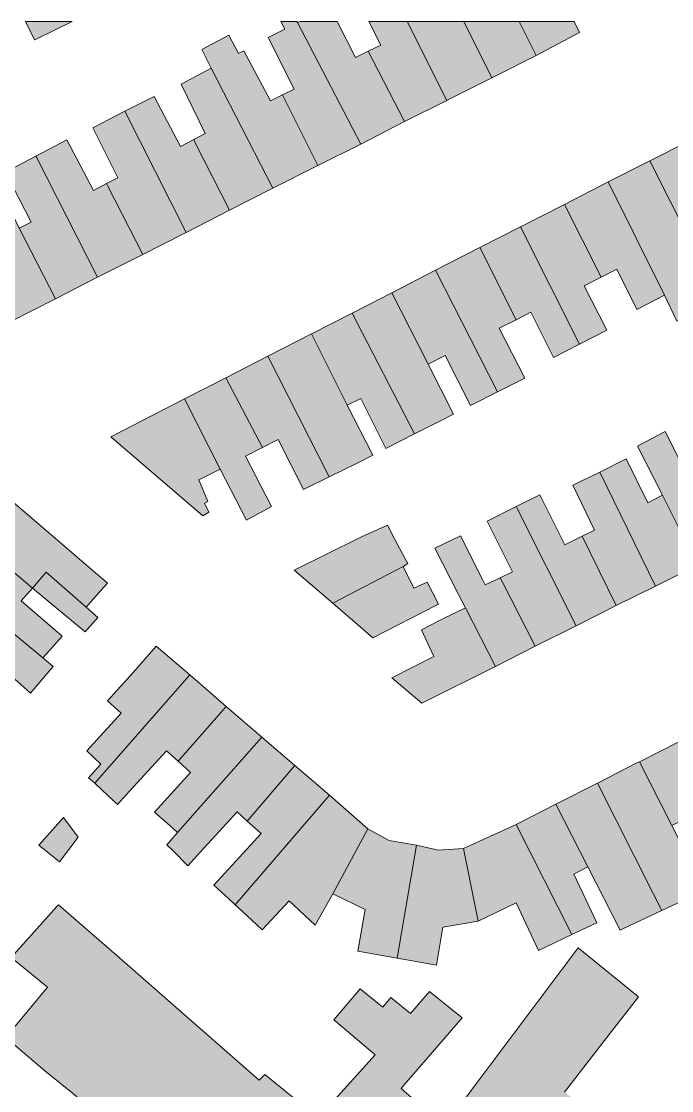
# Model space of a CAD drawing. Header units: millimetres. Extents: x -103 to 511, y -35 to 333.
# Drawn here: x 73.9 to 142.8, y 219.2 to 332.5 of the extents above; entities that cross this region are included whole.
import ezdxf

# ---------------------------------------------------------------- set-up
doc = ezdxf.new("R2010")
doc.units = ezdxf.units.MM
doc.header["$MEASUREMENT"] = 0
doc.layers.add('residential', color=7, linetype='Continuous', lineweight=0)

msp = doc.modelspace()

# ---------------------------------------------------------------- hatches: boundary and pattern name
at = {"layer": 'residential', "true_color": 0xfedcaf, "transparency": 33554687}
for points in [[(79.29, 332.52), (74.31, 332.52), (75.29, 330.55), (75.33, 330.57), (77.32, 331.55)], [(103.11, 332.52), (101.42, 332.52), (101.83, 331.71), (100.07, 330.8), (102.82, 325.35), (101.57, 324.75), (105.32, 317.25), (109.87, 319.5), (103.17, 332.4)], [(103.4, 332.52), (103.17, 332.4), (109.87, 319.5), (114.52, 321.9), (110.67, 329.35), (109.32, 328.7), (107.39, 332.52)], [(114.8, 332.52), (110.75, 332.52), (112.02, 330), (110.67, 329.35), (114.52, 321.9), (119.02, 324.15)], [(114.8, 332.52), (119.02, 324.15), (119.47, 324.4), (123.77, 326.55), (120.82, 332.52)], [(126.66, 332.52), (120.82, 332.52), (123.77, 326.55), (128.47, 328.9)], [(132.49, 332.52), (126.66, 332.52), (128.47, 328.9), (133.07, 331.35)], [(95.89, 331.07), (93.03, 329.54), (94.02, 327.55), (100.57, 314.85), (105.32, 317.25), (101.57, 324.75), (100.32, 324.1), (97.47, 329.4), (96.93, 329.12)], [(100.57, 314.85), (94.02, 327.55), (90.82, 325.85), (93.37, 320.65), (92.17, 320), (92.32, 319.65), (95.97, 312.5)], [(84.87, 323), (91.37, 310.15), (95.97, 312.5), (92.32, 319.65), (92.17, 320), (90.77, 319.25), (87.97, 324.55)], [(86.77, 307.8), (91.07, 310), (91.37, 310.15), (84.87, 323), (81.47, 321.25), (84.12, 315.95), (82.92, 315.35), (83.07, 315.05)], [(81.97, 305.4), (86.77, 307.8), (83.07, 315.05), (82.92, 315.35), (81.52, 314.6), (78.72, 319.95), (75.42, 318.25), (75.52, 318.05)], [(144.57, 319.4), (144.37, 319.7), (140.52, 317.75), (144.77, 309.35), (145.85, 309.9), (148.52, 311.25), (147.62, 313), (146.17, 315.9), (145.87, 316.55), (146.72, 316.95), (146.47, 317.5), (145.72, 318.95), (144.97, 318.6)], [(81.97, 305.4), (75.52, 318.05), (75.42, 318.25), (72.22, 316.55), (74.92, 311.25), (73.67, 310.6), (77.52, 303.1)], [(145.96, 301.95), (145.97, 301.95), (147.87, 302.85), (147.12, 304.45), (144.77, 309.35), (140.52, 317.75), (136.12, 315.5), (142.07, 303.5), (143.41, 300.74)], [(77.52, 303.1), (73.67, 310.6), (70.95, 316.01), (69.62, 315.3), (66.32, 313.55), (72.77, 300.7)], [(131.47, 313.1), (135.37, 305.4), (137.02, 306.25), (139.17, 302), (142.07, 303.5), (136.12, 315.5)], [(133.07, 298.3), (135.97, 299.8), (133.57, 304.5), (135.37, 305.4), (131.47, 313.1), (126.82, 310.75)], [(126.82, 310.75), (122.52, 308.55), (126.37, 300.9), (127.92, 301.7), (130.32, 296.9), (133.07, 298.3)], [(117.82, 306.15), (124.37, 293.25), (127.27, 294.7), (124.57, 300), (126.37, 300.9), (122.52, 308.55)], [(117.02, 296.2), (118.82, 297.1), (121.52, 291.8), (124.37, 293.25), (117.82, 306.15), (113.17, 303.75)], [(118.27, 290.15), (119.72, 290.88), (117.02, 296.2), (113.17, 303.75), (108.97, 301.6), (115.57, 288.8)], [(108.42, 291.85), (109.87, 292.55), (112.52, 287.25), (115.57, 288.8), (108.97, 301.6), (104.67, 299.4)], [(109.57, 285.75), (111.16, 286.54), (108.42, 291.85), (104.67, 299.4), (100.02, 297.05), (106.52, 284.25)], [(99.47, 287.35), (101.12, 288.2), (103.82, 282.9), (106.52, 284.25), (100.02, 297.05), (95.57, 294.75)], [(97.77, 279.65), (100.42, 281.1), (97.67, 286.45), (99.47, 287.35), (95.57, 294.75), (91.17, 292.5), (94.97, 285.05)], [(93.12, 280.1), (93.77, 280.5), (93.32, 281.45), (93.67, 281.65), (92.72, 283.95), (94.97, 285.05), (91.17, 292.5), (83.37, 288.5)], [(142.17, 289.05), (140.07, 287.95), (139.23, 287.51), (141.87, 282.3), (145.57, 274.9), (149.77, 277), (146.02, 284.45), (144.82, 283.8)], [(141.87, 282.3), (140.32, 281.5), (138.02, 286.15), (135.22, 284.75), (141.12, 272.65), (145.57, 274.9)], [(135.22, 284.75), (132.37, 283.35), (134.67, 278.6), (133.37, 277.95), (136.97, 270.6), (141.12, 272.65)], [(136.97, 270.6), (133.37, 277.95), (131.52, 277.05), (128.87, 282.35), (126.37, 281.1), (126.47, 280.9), (132.72, 268.45), (133.22, 268.7)], [(72.52, 282), (68.92, 277.65), (75.07, 272.45), (76.52, 274.15), (80.77, 270.45), (82.32, 272.2), (83.01, 272.98)], [(124.67, 273.55), (124.92, 273.1), (128.37, 266.3), (132.72, 268.45), (126.47, 280.9), (126.37, 281.1), (123.27, 279.55), (125.97, 274.2)], [(106.92, 270.85), (114.37, 274.75), (114.87, 275.05), (114.57, 275.55), (113.42, 277.75), (112.7, 279.13), (109.97, 277.9), (109.67, 277.75), (102.82, 274.35)], [(76.87, 265.85), (78.22, 267.35), (73.87, 271.1), (75.07, 272.45), (68.92, 277.65), (65.67, 273.75), (76.16, 265.07)], [(128.37, 266.3), (124.92, 273.1), (124.67, 273.55), (123.07, 272.8), (122.85, 273.23), (120.47, 278), (117.72, 276.7), (120.22, 271.85), (120.97, 270.38), (124.17, 264.15)], [(118.12, 270.75), (116.92, 273.1), (115.52, 272.45), (114.37, 274.75), (106.92, 270.85), (111.17, 267.2), (117.92, 270.65)], [(65.67, 273.75), (62.12, 269.45), (68.27, 264.35), (69.62, 265.9), (73.82, 262.25), (74.87, 261.33), (76.42, 263.15), (77.27, 264.15), (76.16, 265.07)], [(82, 269.36), (80.77, 270.45), (76.52, 274.15), (75.07, 272.45), (80.64, 267.82)], [(124.17, 264.15), (120.97, 270.38), (118.52, 269.15), (116.32, 268.05), (117.62, 265.2), (113.17, 262.95), (116.37, 260.25)], [(81.67, 251.8), (91.77, 263.25), (88.17, 266.3), (85.77, 263.55), (83.02, 260.5), (84.47, 259.2), (80.82, 255.2), (82.32, 253.8), (81.02, 252.35)], [(95.62, 259.9), (91.77, 263.25), (81.67, 251.8), (82.47, 251.05), (84.08, 249.54), (85.37, 250.95), (89.27, 255.2), (90.52, 254.1)], [(99.37, 256.65), (95.62, 259.9), (90.52, 254.1), (91.82, 252.9), (88.02, 248.7), (89.67, 247.25), (90.46, 246.55)], [(102.87, 253.65), (99.37, 256.65), (90.46, 246.55), (89.32, 245.25), (89.97, 244.6), (91.53, 243.04), (92.87, 244.5), (96.77, 248.75), (97.82, 247.75)], [(146.68, 243.01), (149.52, 244.45), (149.52, 244.45), (143.62, 256.15), (139.42, 254.05), (142.87, 247.3), (144.18, 247.96)], [(146.34, 240.42), (145.91, 241.27), (144.03, 245), (142.87, 247.3), (139.42, 254.05), (139.17, 253.95), (134.97, 251.8), (140.87, 240.1), (141.79, 238.28)], [(106.57, 250.5), (102.87, 253.65), (97.82, 247.75), (99.32, 246.45), (95.47, 242.25), (94.31, 240.99), (95.87, 239.55), (96.57, 238.9)], [(137.74, 236.37), (141.79, 238.28), (140.87, 240.1), (134.97, 251.8), (130.57, 249.55), (133.97, 242.9), (137.39, 236.21)], [(106.92, 240.05), (110.62, 246.95), (106.57, 250.5), (96.57, 238.9), (97.27, 238.25), (99.42, 236.25), (102.27, 239.32), (105.05, 236.74)], [(130.57, 249.55), (126.37, 247.4), (132.27, 235.75), (134.92, 237), (132.47, 242.15), (133.97, 242.9)], [(79.92, 246.05), (78.37, 248.15), (75.73, 245.23), (77.92, 243.45)], [(132.27, 235.75), (126.37, 247.4), (120.78, 244.87), (122.34, 237.16), (126.37, 239.1), (128.72, 234.05)], [(110.62, 246.95), (106.92, 240.05), (110.34, 238.39), (109.57, 233.99), (113.73, 233.25), (115.79, 245.22), (112.9, 245.72)], [(122.34, 237.16), (120.78, 244.87), (118.07, 244.68), (117.82, 244.74), (115.79, 245.22), (113.73, 233.25), (115.93, 232.85), (117.9, 232.5), (118.57, 236.54)], [(105.42, 215.8), (105.37, 216.3), (99.72, 220.9), (99.12, 220.3), (90.03, 228.24), (85.09, 232.55), (77.82, 238.9), (77.64, 238.7), (72.82, 233.3), (76.66, 230.15), (72.25, 224.83), (76.37, 221.3), (79.27, 218.95), (84.22, 214.75), (82.97, 213.25), (81.77, 211.7), (93.32, 201.9), (94.37, 203.05), (96.21, 201.46), (99.76, 205.56), (97.92, 207.15), (98.97, 208.4)], [(131.47, 219.05), (135.49, 224.21), (139.34, 229.13), (132.92, 234.35), (124.77, 223.45), (107.07, 199.85), (103.02, 194.4), (100.17, 190.65), (95.77, 184.75), (98.67, 182.45), (99.77, 181.45), (99.87, 181.55), (100.67, 182.45), (101.17, 183.05), (101.77, 182.45), (102.97, 181.35), (103.92, 182.45), (119.77, 203.15), (122.67, 201.2), (122.92, 201.55), (126.02, 199.35), (131.22, 206.4), (133.14, 208.96), (130.47, 210.96), (128.55, 208.37), (126.56, 209.9), (125.27, 210.85), (128.62, 215.2), (130.47, 217.7), (133.22, 215.67), (134.22, 217.01)], [(105.42, 215.8), (108.77, 212.9), (111.69, 216.44), (113.04, 215.35), (115.55, 218.23), (114.17, 219.44), (114.47, 219.8), (118.17, 224.05), (120.64, 226.92), (117.17, 229.7), (116.95, 229.44), (115.16, 227.36), (113.05, 229.07), (112.22, 228.04), (111.69, 228.47), (109.81, 229.99), (107.04, 226.71), (108.81, 225.2), (111.41, 222.99), (108.13, 219.36), (105.37, 216.3)]]:
    msp.add_hatch(color=41, dxfattribs=at).paths.add_polyline_path(points)

# ---------------------------------------------------------------- linework, layer by layer
at = {"layer": 'residential', "color": 18, "lineweight": 5, "true_color": 0x000000}
for points in [[(79.29, 332.52), (74.31, 332.52), (75.29, 330.55), (75.33, 330.57), (77.32, 331.55)], [(103.11, 332.52), (101.42, 332.52), (101.83, 331.71), (100.07, 330.8), (102.82, 325.35), (101.57, 324.75), (105.32, 317.25), (109.87, 319.5), (103.17, 332.4)], [(103.4, 332.52), (103.17, 332.4), (109.87, 319.5), (114.52, 321.9), (110.67, 329.35), (109.32, 328.7), (107.39, 332.52)], [(114.8, 332.52), (110.75, 332.52), (112.02, 330), (110.67, 329.35), (114.52, 321.9), (119.02, 324.15)], [(114.8, 332.52), (119.02, 324.15), (119.47, 324.4), (123.77, 326.55), (120.82, 332.52)], [(126.66, 332.52), (120.82, 332.52), (123.77, 326.55), (128.47, 328.9)], [(132.49, 332.52), (126.66, 332.52), (128.47, 328.9), (133.07, 331.35)], [(95.89, 331.07), (93.03, 329.54), (94.02, 327.55), (100.57, 314.85), (105.32, 317.25), (101.57, 324.75), (100.32, 324.1), (97.47, 329.4), (96.93, 329.12)], [(100.57, 314.85), (94.02, 327.55), (90.82, 325.85), (93.37, 320.65), (92.17, 320), (92.32, 319.65), (95.97, 312.5)], [(84.87, 323), (91.37, 310.15), (95.97, 312.5), (92.32, 319.65), (92.17, 320), (90.77, 319.25), (87.97, 324.55)], [(86.77, 307.8), (91.07, 310), (91.37, 310.15), (84.87, 323), (81.47, 321.25), (84.12, 315.95), (82.92, 315.35), (83.07, 315.05)], [(81.97, 305.4), (86.77, 307.8), (83.07, 315.05), (82.92, 315.35), (81.52, 314.6), (78.72, 319.95), (75.42, 318.25), (75.52, 318.05)], [(144.57, 319.4), (144.37, 319.7), (140.52, 317.75), (144.77, 309.35), (145.85, 309.9), (148.52, 311.25), (147.62, 313), (146.17, 315.9), (145.87, 316.55), (146.72, 316.95), (146.47, 317.5), (145.72, 318.95), (144.97, 318.6)], [(81.97, 305.4), (75.52, 318.05), (75.42, 318.25), (72.22, 316.55), (74.92, 311.25), (73.67, 310.6), (77.52, 303.1)], [(145.96, 301.95), (145.97, 301.95), (147.87, 302.85), (147.12, 304.45), (144.77, 309.35), (140.52, 317.75), (136.12, 315.5), (142.07, 303.5), (143.41, 300.74)], [(77.52, 303.1), (73.67, 310.6), (70.95, 316.01), (69.62, 315.3), (66.32, 313.55), (72.77, 300.7)], [(131.47, 313.1), (135.37, 305.4), (137.02, 306.25), (139.17, 302), (142.07, 303.5), (136.12, 315.5)], [(133.07, 298.3), (135.97, 299.8), (133.57, 304.5), (135.37, 305.4), (131.47, 313.1), (126.82, 310.75)], [(126.82, 310.75), (122.52, 308.55), (126.37, 300.9), (127.92, 301.7), (130.32, 296.9), (133.07, 298.3)], [(117.82, 306.15), (124.37, 293.25), (127.27, 294.7), (124.57, 300), (126.37, 300.9), (122.52, 308.55)], [(117.02, 296.2), (118.82, 297.1), (121.52, 291.8), (124.37, 293.25), (117.82, 306.15), (113.17, 303.75)], [(118.27, 290.15), (119.72, 290.88), (117.02, 296.2), (113.17, 303.75), (108.97, 301.6), (115.57, 288.8)], [(108.42, 291.85), (109.87, 292.55), (112.52, 287.25), (115.57, 288.8), (108.97, 301.6), (104.67, 299.4)], [(109.57, 285.75), (111.16, 286.54), (108.42, 291.85), (104.67, 299.4), (100.02, 297.05), (106.52, 284.25)], [(99.47, 287.35), (101.12, 288.2), (103.82, 282.9), (106.52, 284.25), (100.02, 297.05), (95.57, 294.75)], [(97.77, 279.65), (100.42, 281.1), (97.67, 286.45), (99.47, 287.35), (95.57, 294.75), (91.17, 292.5), (94.97, 285.05)], [(93.12, 280.1), (93.77, 280.5), (93.32, 281.45), (93.67, 281.65), (92.72, 283.95), (94.97, 285.05), (91.17, 292.5), (83.37, 288.5)], [(142.17, 289.05), (140.07, 287.95), (139.23, 287.51), (141.87, 282.3), (145.57, 274.9), (149.77, 277), (146.02, 284.45), (144.82, 283.8)], [(141.87, 282.3), (140.32, 281.5), (138.02, 286.15), (135.22, 284.75), (141.12, 272.65), (145.57, 274.9)], [(135.22, 284.75), (132.37, 283.35), (134.67, 278.6), (133.37, 277.95), (136.97, 270.6), (141.12, 272.65)], [(136.97, 270.6), (133.37, 277.95), (131.52, 277.05), (128.87, 282.35), (126.37, 281.1), (126.47, 280.9), (132.72, 268.45), (133.22, 268.7)], [(72.52, 282), (68.92, 277.65), (75.07, 272.45), (76.52, 274.15), (80.77, 270.45), (82.32, 272.2), (83.01, 272.98)], [(124.67, 273.55), (124.92, 273.1), (128.37, 266.3), (132.72, 268.45), (126.47, 280.9), (126.37, 281.1), (123.27, 279.55), (125.97, 274.2)], [(106.92, 270.85), (114.37, 274.75), (114.87, 275.05), (114.57, 275.55), (113.42, 277.75), (112.7, 279.13), (109.97, 277.9), (109.67, 277.75), (102.82, 274.35)], [(76.87, 265.85), (78.22, 267.35), (73.87, 271.1), (75.07, 272.45), (68.92, 277.65), (65.67, 273.75), (76.16, 265.07)], [(128.37, 266.3), (124.92, 273.1), (124.67, 273.55), (123.07, 272.8), (122.85, 273.23), (120.47, 278), (117.72, 276.7), (120.22, 271.85), (120.97, 270.38), (124.17, 264.15)], [(118.12, 270.75), (116.92, 273.1), (115.52, 272.45), (114.37, 274.75), (106.92, 270.85), (111.17, 267.2), (117.92, 270.65)], [(65.67, 273.75), (62.12, 269.45), (68.27, 264.35), (69.62, 265.9), (73.82, 262.25), (74.87, 261.33), (76.42, 263.15), (77.27, 264.15), (76.16, 265.07)], [(82, 269.36), (80.77, 270.45), (76.52, 274.15), (75.07, 272.45), (80.64, 267.82)], [(124.17, 264.15), (120.97, 270.38), (118.52, 269.15), (116.32, 268.05), (117.62, 265.2), (113.17, 262.95), (116.37, 260.25)], [(81.67, 251.8), (91.77, 263.25), (88.17, 266.3), (85.77, 263.55), (83.02, 260.5), (84.47, 259.2), (80.82, 255.2), (82.32, 253.8), (81.02, 252.35)], [(95.62, 259.9), (91.77, 263.25), (81.67, 251.8), (82.47, 251.05), (84.08, 249.54), (85.37, 250.95), (89.27, 255.2), (90.52, 254.1)], [(99.37, 256.65), (95.62, 259.9), (90.52, 254.1), (91.82, 252.9), (88.02, 248.7), (89.67, 247.25), (90.46, 246.55)], [(102.87, 253.65), (99.37, 256.65), (90.46, 246.55), (89.32, 245.25), (89.97, 244.6), (91.53, 243.04), (92.87, 244.5), (96.77, 248.75), (97.82, 247.75)], [(146.68, 243.01), (149.52, 244.45), (149.52, 244.45), (143.62, 256.15), (139.42, 254.05), (142.87, 247.3), (144.18, 247.96)], [(146.34, 240.42), (145.91, 241.27), (144.03, 245), (142.87, 247.3), (139.42, 254.05), (139.17, 253.95), (134.97, 251.8), (140.87, 240.1), (141.79, 238.28)], [(106.57, 250.5), (102.87, 253.65), (97.82, 247.75), (99.32, 246.45), (95.47, 242.25), (94.31, 240.99), (95.87, 239.55), (96.57, 238.9)], [(137.74, 236.37), (141.79, 238.28), (140.87, 240.1), (134.97, 251.8), (130.57, 249.55), (133.97, 242.9), (137.39, 236.21)], [(106.92, 240.05), (110.62, 246.95), (106.57, 250.5), (96.57, 238.9), (97.27, 238.25), (99.42, 236.25), (102.27, 239.32), (105.05, 236.74)], [(130.57, 249.55), (126.37, 247.4), (132.27, 235.75), (134.92, 237), (132.47, 242.15), (133.97, 242.9)], [(79.92, 246.05), (78.37, 248.15), (75.73, 245.23), (77.92, 243.45)], [(132.27, 235.75), (126.37, 247.4), (120.78, 244.87), (122.34, 237.16), (126.37, 239.1), (128.72, 234.05)], [(110.62, 246.95), (106.92, 240.05), (110.34, 238.39), (109.57, 233.99), (113.73, 233.25), (115.79, 245.22), (112.9, 245.72)], [(122.34, 237.16), (120.78, 244.87), (118.07, 244.68), (117.82, 244.74), (115.79, 245.22), (113.73, 233.25), (115.93, 232.85), (117.9, 232.5), (118.57, 236.54)], [(105.42, 215.8), (105.37, 216.3), (99.72, 220.9), (99.12, 220.3), (90.03, 228.24), (85.09, 232.55), (77.82, 238.9), (77.64, 238.7), (72.82, 233.3), (76.66, 230.15), (72.25, 224.83), (76.37, 221.3), (79.27, 218.95), (84.22, 214.75), (82.97, 213.25), (81.77, 211.7), (93.32, 201.9), (94.37, 203.05), (96.21, 201.46), (99.76, 205.56), (97.92, 207.15), (98.97, 208.4)], [(105.42, 215.8), (108.77, 212.9), (111.69, 216.44), (113.04, 215.35), (115.55, 218.23), (114.17, 219.44), (114.47, 219.8), (118.17, 224.05), (120.64, 226.92), (117.17, 229.7), (116.95, 229.44), (115.16, 227.36), (113.05, 229.07), (112.22, 228.04), (111.69, 228.47), (109.81, 229.99), (107.04, 226.71), (108.81, 225.2), (111.41, 222.99), (108.13, 219.36), (105.37, 216.3)]]:
    msp.add_lwpolyline(points, close=True, dxfattribs=at)
at = {"layer": 'residential'}
for points in [[(79.29, 332.52), (74.31, 332.52), (75.29, 330.55), (75.33, 330.57), (77.32, 331.55)], [(103.11, 332.52), (101.42, 332.52), (101.83, 331.71), (100.07, 330.8), (102.82, 325.35), (101.57, 324.75), (105.32, 317.25), (109.87, 319.5), (103.17, 332.4)], [(103.4, 332.52), (103.17, 332.4), (109.87, 319.5), (114.52, 321.9), (110.67, 329.35), (109.32, 328.7), (107.39, 332.52)], [(114.8, 332.52), (110.75, 332.52), (112.02, 330), (110.67, 329.35), (114.52, 321.9), (119.02, 324.15)], [(114.8, 332.52), (119.02, 324.15), (119.47, 324.4), (123.77, 326.55), (120.82, 332.52)], [(126.66, 332.52), (120.82, 332.52), (123.77, 326.55), (128.47, 328.9)], [(132.49, 332.52), (126.66, 332.52), (128.47, 328.9), (133.07, 331.35)], [(95.89, 331.07), (93.03, 329.54), (94.02, 327.55), (100.57, 314.85), (105.32, 317.25), (101.57, 324.75), (100.32, 324.1), (97.47, 329.4), (96.93, 329.12)], [(100.57, 314.85), (94.02, 327.55), (90.82, 325.85), (93.37, 320.65), (92.17, 320), (92.32, 319.65), (95.97, 312.5)], [(84.87, 323), (91.37, 310.15), (95.97, 312.5), (92.32, 319.65), (92.17, 320), (90.77, 319.25), (87.97, 324.55)], [(86.77, 307.8), (91.07, 310), (91.37, 310.15), (84.87, 323), (81.47, 321.25), (84.12, 315.95), (82.92, 315.35), (83.07, 315.05)], [(81.97, 305.4), (86.77, 307.8), (83.07, 315.05), (82.92, 315.35), (81.52, 314.6), (78.72, 319.95), (75.42, 318.25), (75.52, 318.05)], [(144.57, 319.4), (144.37, 319.7), (140.52, 317.75), (144.77, 309.35), (145.85, 309.9), (148.52, 311.25), (147.62, 313), (146.17, 315.9), (145.87, 316.55), (146.72, 316.95), (146.47, 317.5), (145.72, 318.95), (144.97, 318.6)], [(81.97, 305.4), (75.52, 318.05), (75.42, 318.25), (72.22, 316.55), (74.92, 311.25), (73.67, 310.6), (77.52, 303.1)], [(145.96, 301.95), (145.97, 301.95), (147.87, 302.85), (147.12, 304.45), (144.77, 309.35), (140.52, 317.75), (136.12, 315.5), (142.07, 303.5), (143.41, 300.74)], [(77.52, 303.1), (73.67, 310.6), (70.95, 316.01), (69.62, 315.3), (66.32, 313.55), (72.77, 300.7)], [(131.47, 313.1), (135.37, 305.4), (137.02, 306.25), (139.17, 302), (142.07, 303.5), (136.12, 315.5)], [(133.07, 298.3), (135.97, 299.8), (133.57, 304.5), (135.37, 305.4), (131.47, 313.1), (126.82, 310.75)], [(126.82, 310.75), (122.52, 308.55), (126.37, 300.9), (127.92, 301.7), (130.32, 296.9), (133.07, 298.3)], [(117.82, 306.15), (124.37, 293.25), (127.27, 294.7), (124.57, 300), (126.37, 300.9), (122.52, 308.55)], [(117.02, 296.2), (118.82, 297.1), (121.52, 291.8), (124.37, 293.25), (117.82, 306.15), (113.17, 303.75)], [(118.27, 290.15), (119.72, 290.88), (117.02, 296.2), (113.17, 303.75), (108.97, 301.6), (115.57, 288.8)], [(108.42, 291.85), (109.87, 292.55), (112.52, 287.25), (115.57, 288.8), (108.97, 301.6), (104.67, 299.4)], [(109.57, 285.75), (111.16, 286.54), (108.42, 291.85), (104.67, 299.4), (100.02, 297.05), (106.52, 284.25)], [(99.47, 287.35), (101.12, 288.2), (103.82, 282.9), (106.52, 284.25), (100.02, 297.05), (95.57, 294.75)], [(97.77, 279.65), (100.42, 281.1), (97.67, 286.45), (99.47, 287.35), (95.57, 294.75), (91.17, 292.5), (94.97, 285.05)], [(93.12, 280.1), (93.77, 280.5), (93.32, 281.45), (93.67, 281.65), (92.72, 283.95), (94.97, 285.05), (91.17, 292.5), (83.37, 288.5)], [(142.17, 289.05), (140.07, 287.95), (139.23, 287.51), (141.87, 282.3), (145.57, 274.9), (149.77, 277), (146.02, 284.45), (144.82, 283.8)], [(141.87, 282.3), (140.32, 281.5), (138.02, 286.15), (135.22, 284.75), (141.12, 272.65), (145.57, 274.9)], [(135.22, 284.75), (132.37, 283.35), (134.67, 278.6), (133.37, 277.95), (136.97, 270.6), (141.12, 272.65)], [(136.97, 270.6), (133.37, 277.95), (131.52, 277.05), (128.87, 282.35), (126.37, 281.1), (126.47, 280.9), (132.72, 268.45), (133.22, 268.7)], [(72.52, 282), (68.92, 277.65), (75.07, 272.45), (76.52, 274.15), (80.77, 270.45), (82.32, 272.2), (83.01, 272.98)], [(124.67, 273.55), (124.92, 273.1), (128.37, 266.3), (132.72, 268.45), (126.47, 280.9), (126.37, 281.1), (123.27, 279.55), (125.97, 274.2)], [(106.92, 270.85), (114.37, 274.75), (114.87, 275.05), (114.57, 275.55), (113.42, 277.75), (112.7, 279.13), (109.97, 277.9), (109.67, 277.75), (102.82, 274.35)], [(76.87, 265.85), (78.22, 267.35), (73.87, 271.1), (75.07, 272.45), (68.92, 277.65), (65.67, 273.75), (76.16, 265.07)], [(128.37, 266.3), (124.92, 273.1), (124.67, 273.55), (123.07, 272.8), (122.85, 273.23), (120.47, 278), (117.72, 276.7), (120.22, 271.85), (120.97, 270.38), (124.17, 264.15)], [(118.12, 270.75), (116.92, 273.1), (115.52, 272.45), (114.37, 274.75), (106.92, 270.85), (111.17, 267.2), (117.92, 270.65)], [(65.67, 273.75), (62.12, 269.45), (68.27, 264.35), (69.62, 265.9), (73.82, 262.25), (74.87, 261.33), (76.42, 263.15), (77.27, 264.15), (76.16, 265.07)], [(82, 269.36), (80.77, 270.45), (76.52, 274.15), (75.07, 272.45), (80.64, 267.82)], [(124.17, 264.15), (120.97, 270.38), (118.52, 269.15), (116.32, 268.05), (117.62, 265.2), (113.17, 262.95), (116.37, 260.25)], [(81.67, 251.8), (91.77, 263.25), (88.17, 266.3), (85.77, 263.55), (83.02, 260.5), (84.47, 259.2), (80.82, 255.2), (82.32, 253.8), (81.02, 252.35)], [(95.62, 259.9), (91.77, 263.25), (81.67, 251.8), (82.47, 251.05), (84.08, 249.54), (85.37, 250.95), (89.27, 255.2), (90.52, 254.1)], [(99.37, 256.65), (95.62, 259.9), (90.52, 254.1), (91.82, 252.9), (88.02, 248.7), (89.67, 247.25), (90.46, 246.55)], [(102.87, 253.65), (99.37, 256.65), (90.46, 246.55), (89.32, 245.25), (89.97, 244.6), (91.53, 243.04), (92.87, 244.5), (96.77, 248.75), (97.82, 247.75)], [(146.68, 243.01), (149.52, 244.45), (149.52, 244.45), (143.62, 256.15), (139.42, 254.05), (142.87, 247.3), (144.18, 247.96)], [(146.34, 240.42), (145.91, 241.27), (144.03, 245), (142.87, 247.3), (139.42, 254.05), (139.17, 253.95), (134.97, 251.8), (140.87, 240.1), (141.79, 238.28)], [(106.57, 250.5), (102.87, 253.65), (97.82, 247.75), (99.32, 246.45), (95.47, 242.25), (94.31, 240.99), (95.87, 239.55), (96.57, 238.9)], [(137.74, 236.37), (141.79, 238.28), (140.87, 240.1), (134.97, 251.8), (130.57, 249.55), (133.97, 242.9), (137.39, 236.21)], [(106.92, 240.05), (110.62, 246.95), (106.57, 250.5), (96.57, 238.9), (97.27, 238.25), (99.42, 236.25), (102.27, 239.32), (105.05, 236.74)], [(130.57, 249.55), (126.37, 247.4), (132.27, 235.75), (134.92, 237), (132.47, 242.15), (133.97, 242.9)], [(79.92, 246.05), (78.37, 248.15), (75.73, 245.23), (77.92, 243.45)], [(132.27, 235.75), (126.37, 247.4), (120.78, 244.87), (122.34, 237.16), (126.37, 239.1), (128.72, 234.05)], [(110.62, 246.95), (106.92, 240.05), (110.34, 238.39), (109.57, 233.99), (113.73, 233.25), (115.79, 245.22), (112.9, 245.72)], [(122.34, 237.16), (120.78, 244.87), (118.07, 244.68), (117.82, 244.74), (115.79, 245.22), (113.73, 233.25), (115.93, 232.85), (117.9, 232.5), (118.57, 236.54)], [(105.42, 215.8), (105.37, 216.3), (99.72, 220.9), (99.12, 220.3), (90.03, 228.24), (85.09, 232.55), (77.82, 238.9), (77.64, 238.7), (72.82, 233.3), (76.66, 230.15), (72.25, 224.83), (76.37, 221.3), (79.27, 218.95), (84.22, 214.75), (82.97, 213.25), (81.77, 211.7), (93.32, 201.9), (94.37, 203.05), (96.21, 201.46), (99.76, 205.56), (97.92, 207.15), (98.97, 208.4)], [(105.42, 215.8), (108.77, 212.9), (111.69, 216.44), (113.04, 215.35), (115.55, 218.23), (114.17, 219.44), (114.47, 219.8), (118.17, 224.05), (120.64, 226.92), (117.17, 229.7), (116.95, 229.44), (115.16, 227.36), (113.05, 229.07), (112.22, 228.04), (111.69, 228.47), (109.81, 229.99), (107.04, 226.71), (108.81, 225.2), (111.41, 222.99), (108.13, 219.36), (105.37, 216.3)]]:
    msp.add_lwpolyline(points, close=True, dxfattribs=at)
at = {"layer": 'residential', "color": 18, "lineweight": 5, "true_color": 0x000000}
msp.add_lwpolyline([(131.47, 219.05), (135.49, 224.21), (139.34, 229.13), (132.92, 234.35), (124.77, 223.45), (107.07, 199.85)], dxfattribs=at)
at = {"layer": 'residential'}
msp.add_lwpolyline([(131.47, 219.05), (135.49, 224.21), (139.34, 229.13), (132.92, 234.35), (124.77, 223.45), (107.07, 199.85)], dxfattribs=at)

doc.saveas('drawing.dxf')
